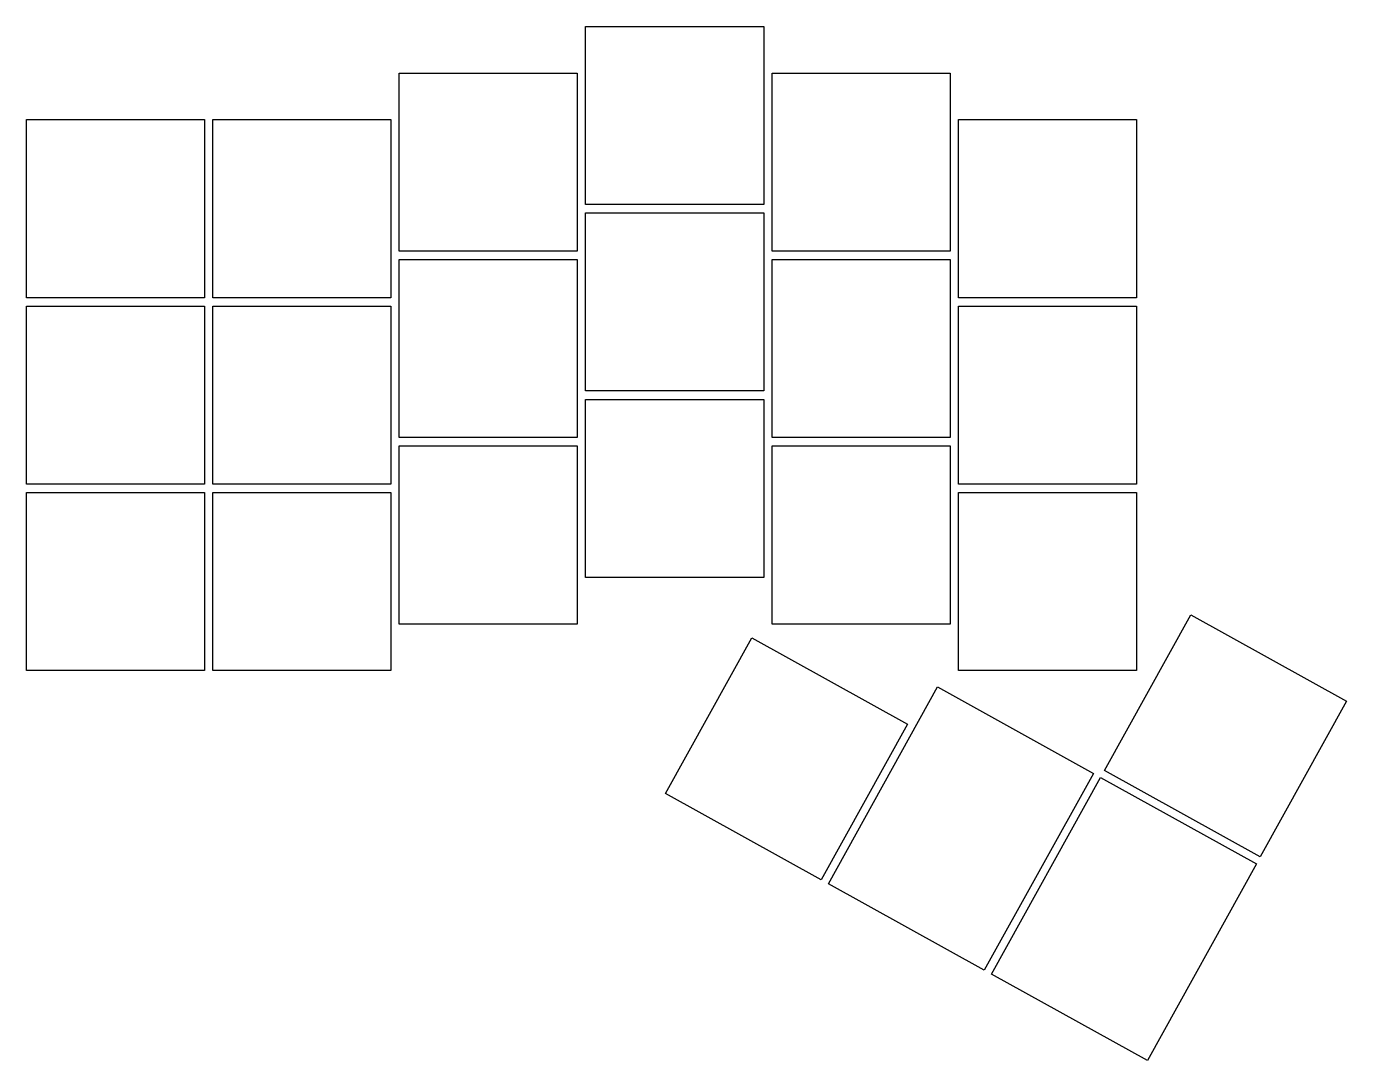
# Model space of a CAD drawing. Header units: millimetres. Extents: x -9 to 126, y -49 to 57.
import ezdxf

# ---------------------------------------------------------------- set-up
doc = ezdxf.new("R2010")
doc.units = ezdxf.units.MM

msp = doc.modelspace()

# ---------------------------------------------------------------- linework, layer by layer
for p, q in [((48.05, 56.73), (66.25, 56.73)), ((48.05, 38.52), (48.05, 56.73)), ((66.25, 56.73), (66.25, 38.52)), ((29, 51.96), (47.2, 51.96)), ((29, 33.76), (29, 51.96)), ((47.2, 51.96), (47.2, 33.76)), ((67.1, 51.96), (85.3, 51.96)), ((67.1, 33.76), (67.1, 51.96)), ((85.3, 51.96), (85.3, 33.76)), ((-9.1, 47.2), (9.1, 47.2)), ((-9.1, 29), (-9.1, 47.2)), ((9.1, 47.2), (9.1, 29)), ((9.95, 47.2), (28.15, 47.2)), ((9.95, 29), (9.95, 47.2)), ((28.15, 47.2), (28.15, 29)), ((86.15, 47.2), (104.35, 47.2)), ((86.15, 29), (86.15, 47.2)), ((104.35, 47.2), (104.35, 29)), ((66.25, 38.52), (48.05, 38.52)), ((48.05, 37.67), (66.25, 37.67)), ((48.05, 19.48), (48.05, 37.67)), ((66.25, 37.67), (66.25, 19.48)), ((47.2, 33.76), (29, 33.76)), ((85.3, 33.76), (67.1, 33.76)), ((29, 32.91), (47.2, 32.91)), ((29, 14.71), (29, 32.91)), ((47.2, 32.91), (47.2, 14.71)), ((67.1, 32.91), (85.3, 32.91)), ((67.1, 14.71), (67.1, 32.91)), ((85.3, 32.91), (85.3, 14.71)), ((9.1, 29), (-9.1, 29)), ((28.15, 29), (9.95, 29)), ((104.35, 29), (86.15, 29)), ((-9.1, 28.15), (9.1, 28.15)), ((-9.1, 9.95), (-9.1, 28.15)), ((9.1, 28.15), (9.1, 9.95)), ((9.95, 28.15), (28.15, 28.15)), ((9.95, 9.95), (9.95, 28.15)), ((28.15, 28.15), (28.15, 9.95)), ((86.15, 28.15), (104.35, 28.15)), ((86.15, 9.95), (86.15, 28.15)), ((104.35, 28.15), (104.35, 9.95)), ((66.25, 19.48), (48.05, 19.48)), ((48.05, 18.62), (66.25, 18.62)), ((48.05, 0.42), (48.05, 18.62)), ((66.25, 18.62), (66.25, 0.42)), ((47.2, 14.71), (29, 14.71)), ((29, 13.86), (47.2, 13.86)), ((29, -4.34), (29, 13.86)), ((47.2, 13.86), (47.2, -4.34)), ((85.3, 14.71), (67.1, 14.71)), ((67.1, 13.86), (85.3, 13.86)), ((67.1, -4.34), (67.1, 13.86)), ((85.3, 13.86), (85.3, -4.34)), ((9.1, 9.95), (-9.1, 9.95)), ((28.15, 9.95), (9.95, 9.95)), ((104.35, 9.95), (86.15, 9.95)), ((-9.1, 9.1), (9.1, 9.1)), ((-9.1, -9.1), (-9.1, 9.1)), ((9.1, 9.1), (9.1, -9.1)), ((9.95, 9.1), (28.15, 9.1)), ((9.95, -9.1), (9.95, 9.1)), ((28.15, 9.1), (28.15, -9.1)), ((86.15, 9.1), (104.35, 9.1)), ((86.15, -9.1), (86.15, 9.1)), ((104.35, 9.1), (104.35, -9.1)), ((66.25, 0.42), (48.05, 0.42)), ((101.07, -19.3), (109.89, -3.38)), ((109.89, -3.38), (125.81, -12.21)), ((47.2, -4.34), (29, -4.34)), ((85.3, -4.34), (67.1, -4.34)), ((56.21, -21.64), (65.03, -5.73)), ((65.03, -5.73), (80.95, -14.55)), ((9.1, -9.1), (-9.1, -9.1)), ((28.15, -9.1), (9.95, -9.1)), ((104.35, -9.1), (86.15, -9.1)), ((72.87, -30.88), (84.02, -10.76)), ((84.02, -10.76), (99.94, -19.59)), ((125.81, -12.21), (116.99, -28.12)), ((80.95, -14.55), (72.13, -30.47)), ((99.94, -19.59), (88.79, -39.7)), ((89.53, -40.12), (100.68, -20)), ((100.68, -20), (116.6, -28.82)), ((116.99, -28.12), (101.07, -19.3)), ((72.13, -30.47), (56.21, -21.64)), ((116.6, -28.82), (105.45, -48.94)), ((88.79, -39.7), (72.87, -30.88)), ((105.45, -48.94), (89.53, -40.12))]:
    msp.add_line(p, q)

doc.saveas('drawing.dxf')
